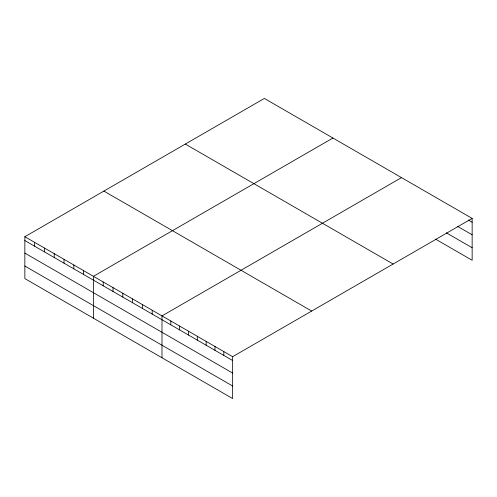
<?xml version="1.0" encoding="UTF-8"?>
<svg xmlns="http://www.w3.org/2000/svg" width="497" height="497" viewBox="0 0 497 497"><rect width="100%" height="100%" fill="white"/><g stroke="black" fill="none" stroke-linecap="round" stroke-linejoin="round"><path stroke-width="0.75" d="M435.565 239.156L472.15 260.279L472.15 218.407L264.361 98.437L24.85 236.721L24.85 278.593L232.639 398.563L232.639 356.684L24.85 236.721M332.928 138.029L93.424 276.307L93.424 318.179M401.501 177.615L161.991 315.899L161.991 357.772M232.639 356.684L472.15 218.407M468.367 220.059L472.15 222.246M457.644 226.421L472.15 234.795M446.287 232.795L472.15 247.73M185.319 144.074L393.115 264.037M103.885 191.084L311.681 311.054M24.85 240.56L232.639 360.524M24.85 253.11L232.639 373.079M24.85 266.044L232.639 386.007M223.812 351.59L223.812 355.423M214.977 346.49L214.977 350.329M206.149 341.389L206.149 345.229M197.315 336.289L197.315 340.128M188.487 331.195L188.487 335.034M179.653 326.094L179.653 329.933M170.825 320.994L170.825 324.833M152.194 310.24L152.194 314.079M142.403 304.586L142.403 308.426M132.606 298.933L132.606 302.772M122.809 293.273L122.809 297.113M113.012 287.62L113.012 291.459M103.214 281.967L103.214 285.8M83.626 270.654L83.626 274.493M73.829 264.994L73.829 268.834M64.032 259.341L64.032 263.18M54.235 253.687L54.235 257.527M44.444 248.028L44.444 251.867M34.647 242.374L34.647 246.214"/></g></svg>
